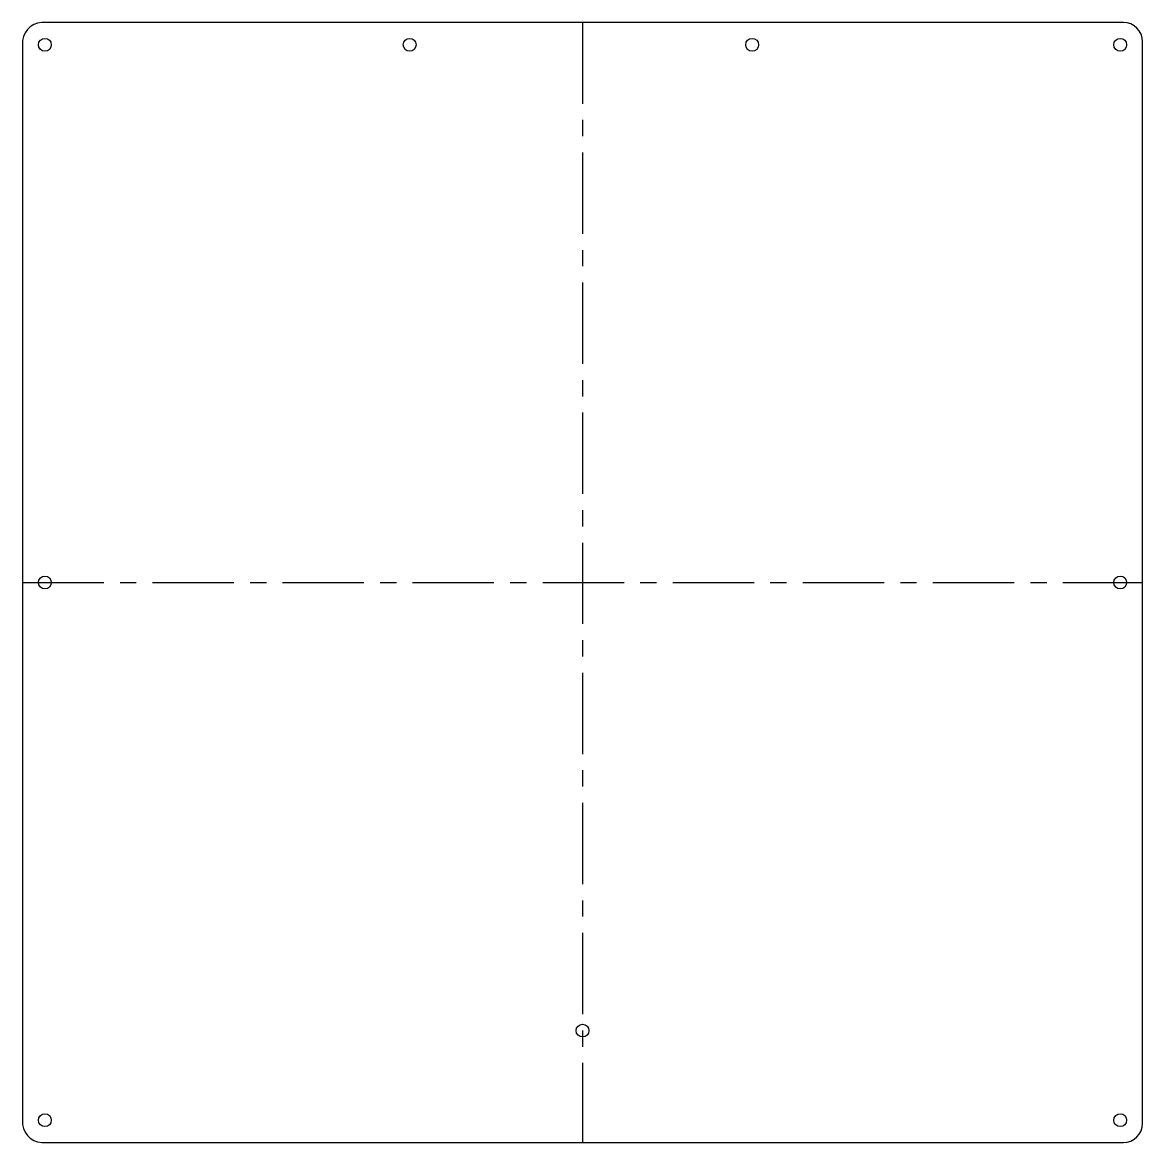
# Model space of a CAD drawing. Extents: x 0 to 175, y 0 to 175.
import ezdxf

# ---------------------------------------------------------------- set-up
doc = ezdxf.new("R2010")
doc.units = 0
doc.header["$PDSIZE"] = -1
doc.linetypes.add('CENTERX2', pattern=[20.32, 12.7, -2.54, 2.54, -2.54])
doc.layers.get('0').update_dxf_attribs({"linetype": 'CONTINUOUS'})

msp = doc.modelspace()

# ---------------------------------------------------------------- linework, layer by layer
at = {"color": 7, "linetype": 'CONTINUOUS'}
for p, q in [((172, 175), (3, 175)), ((175, 3), (175, 172)), ((0, 171.5), (0, 3.5)), ((3, 0), (172, 0))]:
    msp.add_line(p, q, dxfattribs=at)
at = {"color": 7, "linetype": 'CENTERX2'}
for p, q in [((87.5, 175), (87.5, 0)), ((0, 87.5), (175, 87.5))]:
    msp.add_line(p, q, dxfattribs=at)
at = {"color": 7, "linetype": 'CONTINUOUS'}
for centre in [(3.5, 171.5), (60.5, 171.5), (114, 171.5), (171.5, 171.5), (3.5, 87.5), (171.5, 87.5), (87.5, 17.5), (3.5, 3.5), (171.5, 3.5)]:
    msp.add_circle(centre, 1, dxfattribs=at)
for centre, radius, start, end in [((3.25, 171.75), 3.26, 94.3987, 184.3987), ((172, 172), 3, 0, 90), ((3.25, 3.25), 3.26, 175.6013, 265.6013), ((172, 3), 3, 270, 0)]:
    msp.add_arc(centre, radius, start, end, dxfattribs=at)
msp.add_point((87.5, 87.5), dxfattribs=at)

doc.saveas('drawing.dxf')
